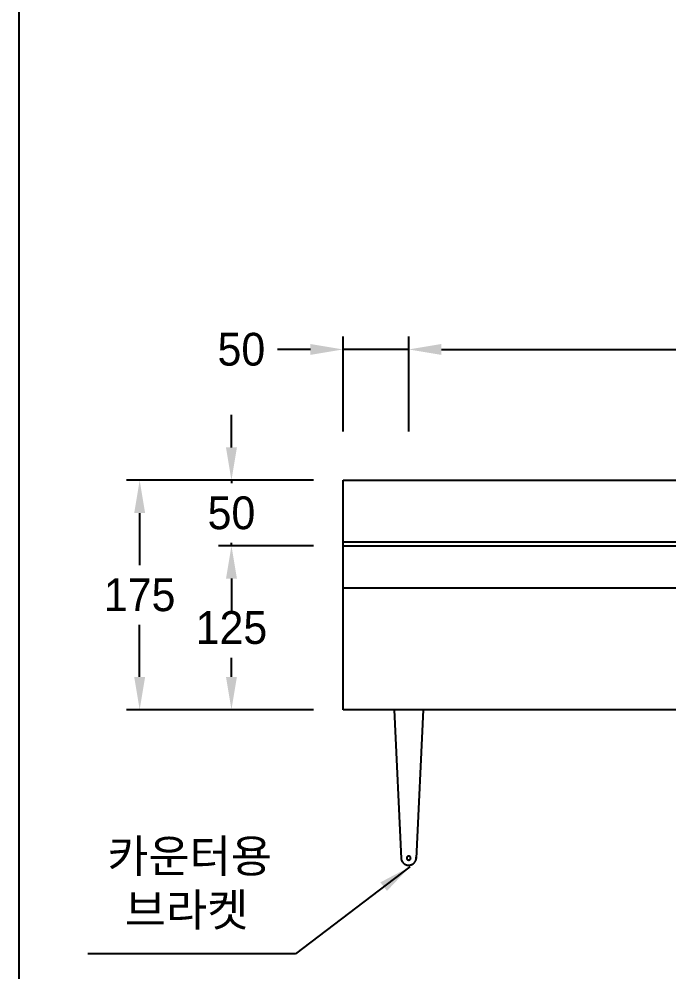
# Model space of a CAD drawing. Header units: millimetres. Extents: x 172273 to 179053, y 3729 to 6845.
# Drawn here: x 174583 to 175078, y 4390 to 5117 of the extents above; entities that cross this region are included whole.
import ezdxf

# ---------------------------------------------------------------- set-up
doc = ezdxf.new("R2010")
doc.units = ezdxf.units.MM
doc.header["$LTSCALE"] = 0.5
doc.header["$MEASUREMENT"] = 0
for name, color, linetype in [('TEXT', 7, 'Continuous'), ('내부선 및 부속', 4, 'Continuous'), ('도각라인', 7, 'Continuous'), ('외형선', 3, 'Continuous'), ('치수선', 7, 'Continuous')]:
    doc.layers.add(name, color=color, linetype=linetype)
doc.styles.add('____', font='')
doc.styles.add('타이틀', font='H2GTRM.TTF', dxfattribs={"height": 25})
doc.styles.get('____').set_extended_font_data('굴림')
doc.dimstyles.new('MSADIM', dxfattribs={"dimtxt": 35, "dimasz": 25, "dimexe": 10, "dimexo": 7.5, "dimgap": 0.09, "dimtad": 0, "dimtoh": 1, "dimdec": 0, "dimzin": 1, "dimdsep": 46, "dimtxsty": '____', "dimcen": 11.25, "dimadec": 0, "dimazin": 0, "dimtfac": 1, "dimtdec": 4, "dimtix": 1, "dimtmove": 0, "dimatfit": 3, "dimfxl": 1, "dimtolj": 1, "dimtzin": 1, "dimarcsym": 0})

# ---------------------------------------------------------------- blocks, each defined once
blk = doc.blocks.new('*D45')
at = {"layer": 'Defpoints', "color": 0, "linetype": 'Continuous', "transparency": 16777216}
for p in [(174879.71, 4864.79), (174829.71, 4794.79), (174879.71, 4794.79)]:
    blk.add_point(p, dxfattribs=at)
at = {"layer": '치수선', "color": 0, "linetype": 'Continuous', "lineweight": -2, "transparency": 16777216}
for p, q in [((174829.71, 4802.29), (174829.71, 4874.79)), ((174879.71, 4802.29), (174879.71, 4874.79)), ((174804.71, 4864.79), (174779.71, 4864.79)), ((174879.71, 4864.79), (174829.71, 4864.79)), ((174904.71, 4864.79), (174929.71, 4864.79))]:
    blk.add_line(p, q, dxfattribs=at)
at = {"layer": '치수선', "color": 0, "linetype": 'Continuous', "transparency": 16777216}
for points in [[(174804.71, 4868.95), (174804.71, 4860.62), (174829.71, 4864.79)], [(174904.71, 4868.95), (174904.71, 4860.62), (174879.71, 4864.79)]]:
    blk.add_solid(points, dxfattribs=at)
at = {"layer": '치수선', "color": 0, "linetype": 'Continuous', "transparency": 16777216, "insert": (174752.13, 4864.79), "char_height": 25, "attachment_point": 5, "style": '____'}
blk.add_mtext('\\A1;50', dxfattribs=at)
blk = doc.blocks.new('*D48')
at = {"layer": 'Defpoints', "color": 0, "linetype": 'Continuous', "transparency": 16777216}
for p in [(174744.55, 4765), (174814.55, 4765), (174814.55, 4715)]:
    blk.add_point(p, dxfattribs=at)
at = {"layer": '치수선', "color": 0, "linetype": 'Continuous', "lineweight": -2, "transparency": 16777216}
for p, q in [((174744.55, 4790), (174744.55, 4815)), ((174807.05, 4765), (174734.55, 4765)), ((174744.55, 4765), (174744.55, 4762.82)), ((174744.55, 4715), (174744.55, 4717.18)), ((174807.05, 4715), (174734.55, 4715)), ((174744.55, 4690), (174744.55, 4665))]:
    blk.add_line(p, q, dxfattribs=at)
at = {"layer": '치수선', "color": 0, "linetype": 'Continuous', "transparency": 16777216}
for points in [[(174740.38, 4790), (174748.72, 4790), (174744.55, 4765)], [(174740.38, 4690), (174748.72, 4690), (174744.55, 4715)]]:
    blk.add_solid(points, dxfattribs=at)
at = {"layer": '치수선', "color": 0, "linetype": 'Continuous', "transparency": 16777216, "insert": (174744.55, 4740), "char_height": 25, "attachment_point": 5, "style": '____'}
blk.add_mtext('\\A1;50', dxfattribs=at)
blk = doc.blocks.new('*D49')
at = {"layer": 'Defpoints', "color": 0, "linetype": 'Continuous', "transparency": 16777216}
for p in [(174814.55, 4715), (174744.55, 4590), (174814.55, 4590)]:
    blk.add_point(p, dxfattribs=at)
at = {"layer": '치수선', "color": 0, "linetype": 'Continuous', "lineweight": -2, "transparency": 16777216}
for p, q in [((174807.05, 4715), (174734.55, 4715)), ((174744.55, 4690), (174744.55, 4675.35)), ((174744.55, 4615), (174744.55, 4629.65)), ((174807.05, 4590), (174734.55, 4590))]:
    blk.add_line(p, q, dxfattribs=at)
at = {"layer": '치수선', "color": 0, "linetype": 'Continuous', "transparency": 16777216}
for points in [[(174740.38, 4690), (174748.72, 4690), (174744.55, 4715)], [(174740.38, 4615), (174748.72, 4615), (174744.55, 4590)]]:
    blk.add_solid(points, dxfattribs=at)
at = {"layer": '치수선', "color": 0, "linetype": 'Continuous', "transparency": 16777216, "insert": (174744.55, 4652.5), "char_height": 25, "attachment_point": 5, "style": '____'}
blk.add_mtext('\\A1;125', dxfattribs=at)
blk = doc.blocks.new('*D50')
at = {"layer": 'Defpoints', "color": 0, "linetype": 'Continuous', "transparency": 16777216}
for p in [(174674.55, 4765), (174814.55, 4765), (174814.55, 4590)]:
    blk.add_point(p, dxfattribs=at)
at = {"layer": '치수선', "color": 0, "linetype": 'Continuous', "lineweight": -2, "transparency": 16777216}
for p, q in [((174807.05, 4765), (174664.55, 4765)), ((174674.55, 4740), (174674.55, 4700.35)), ((174674.55, 4615), (174674.55, 4654.65)), ((174807.05, 4590), (174664.55, 4590))]:
    blk.add_line(p, q, dxfattribs=at)
at = {"layer": '치수선', "color": 0, "linetype": 'Continuous', "transparency": 16777216}
for points in [[(174670.38, 4740), (174678.72, 4740), (174674.55, 4765)], [(174670.38, 4615), (174678.72, 4615), (174674.55, 4590)]]:
    blk.add_solid(points, dxfattribs=at)
at = {"layer": '치수선', "color": 0, "linetype": 'Continuous', "transparency": 16777216, "insert": (174674.55, 4677.5), "char_height": 25, "attachment_point": 5, "style": '____'}
blk.add_mtext('\\A1;175', dxfattribs=at)
blk = doc.blocks.new('*D51')
at = {"layer": 'Defpoints', "color": 0, "linetype": 'Continuous', "transparency": 16777216}
for p in [(175614.86, 4864.79), (174879.71, 4794.79), (175614.86, 4794.79)]:
    blk.add_point(p, dxfattribs=at)
at = {"layer": '치수선', "color": 0, "linetype": 'Continuous', "lineweight": -2, "transparency": 16777216}
for p, q in [((174879.71, 4802.29), (174879.71, 4874.79)), ((175614.86, 4802.29), (175614.86, 4874.79)), ((174904.71, 4864.79), (175210.14, 4864.79)), ((175589.86, 4864.79), (175284.43, 4864.79))]:
    blk.add_line(p, q, dxfattribs=at)
at = {"layer": '치수선', "color": 0, "linetype": 'Continuous', "transparency": 16777216}
for points in [[(174904.71, 4868.95), (174904.71, 4860.62), (174879.71, 4864.79)], [(175589.86, 4868.95), (175589.86, 4860.62), (175614.86, 4864.79)]]:
    blk.add_solid(points, dxfattribs=at)
at = {"layer": '치수선', "color": 0, "linetype": 'Continuous', "transparency": 16777216, "insert": (175247.29, 4864.79), "char_height": 25, "attachment_point": 5, "style": '____'}
blk.add_mtext('\\A1;735', dxfattribs=at)

msp = doc.modelspace()

# ---------------------------------------------------------------- linework, layer by layer
at = {"layer": '내부선 및 부속', "linetype": 'Continuous'}
for points in [[(174868.73, 4590), (174873.94, 4476.43)], [(174890.69, 4590), (174885.48, 4476.42)], [(174873.89, 4477.49), (174873.89, 4477.35), (174873.89, 4477.21), (174873.89, 4477.06), (174873.89, 4476.92), (174873.9, 4476.77), (174873.92, 4476.62), (174873.93, 4476.48), (174873.96, 4476.33), (174873.98, 4476.19), (174874.01, 4476.04), (174874.04, 4475.9), (174874.08, 4475.75), (174874.12, 4475.61), (174874.16, 4475.47), (174874.21, 4475.32), (174874.26, 4475.18), (174874.31, 4475.04), (174874.37, 4474.91), (174874.43, 4474.77), (174874.49, 4474.64), (174874.56, 4474.5), (174874.63, 4474.37), (174874.71, 4474.25), (174874.78, 4474.12), (174874.86, 4474), (174874.95, 4473.87), (174875.03, 4473.76), (174875.12, 4473.64), (174875.21, 4473.53), (174875.31, 4473.42), (174875.4, 4473.31), (174875.5, 4473.2), (174875.6, 4473.1), (174875.7, 4473), (174875.81, 4472.9), (174875.92, 4472.81), (174876.03, 4472.71), (174876.15, 4472.62), (174876.26, 4472.53), (174876.38, 4472.45), (174876.51, 4472.36), (174876.63, 4472.28), (174876.76, 4472.21), (174876.89, 4472.13), (174877.02, 4472.06), (174877.15, 4472), (174877.29, 4471.93), (174877.42, 4471.87), (174877.56, 4471.81), (174877.7, 4471.76), (174877.84, 4471.71), (174877.98, 4471.67), (174878.12, 4471.62), (174878.27, 4471.58), (174878.41, 4471.55), (174878.56, 4471.52), (174878.7, 4471.49), (174878.85, 4471.47), (174878.99, 4471.45), (174879.14, 4471.43), (174879.28, 4471.42), (174879.42, 4471.41), (174879.57, 4471.4), (174879.71, 4471.4), (174879.86, 4471.4), (174880, 4471.41), (174880.14, 4471.42), (174880.29, 4471.43), (174880.43, 4471.45), (174880.58, 4471.47), (174880.72, 4471.49), (174880.87, 4471.52), (174881.01, 4471.55), (174881.16, 4471.59), (174881.3, 4471.62), (174881.44, 4471.67), (174881.59, 4471.71), (174881.73, 4471.76), (174881.87, 4471.82), (174882, 4471.87), (174882.14, 4471.93), (174882.27, 4472), (174882.41, 4472.07), (174882.54, 4472.14), (174882.67, 4472.21), (174882.79, 4472.29), (174882.92, 4472.37), (174883.04, 4472.45), (174883.16, 4472.54), (174883.28, 4472.62), (174883.39, 4472.72), (174883.5, 4472.81), (174883.61, 4472.91), (174883.72, 4473), (174883.82, 4473.1), (174883.92, 4473.21), (174884.02, 4473.31), (174884.12, 4473.42), (174884.21, 4473.53), (174884.3, 4473.64), (174884.39, 4473.76), (174884.48, 4473.88), (174884.56, 4474), (174884.64, 4474.12), (174884.72, 4474.25), (174884.79, 4474.38), (174884.86, 4474.51), (174884.93, 4474.64), (174884.99, 4474.78), (174885.05, 4474.91), (174885.11, 4475.05), (174885.16, 4475.19), (174885.22, 4475.33), (174885.26, 4475.47), (174885.31, 4475.61), (174885.34, 4475.76), (174885.38, 4475.9), (174885.41, 4476.05), (174885.44, 4476.19), (174885.46, 4476.34), (174885.49, 4476.48), (174885.5, 4476.63), (174885.52, 4476.78), (174885.52, 4476.92), (174885.53, 4477.07), (174885.53, 4477.21), (174885.53, 4477.36), (174885.53, 4477.5)], [(174881.21, 4476.84), (174881.21, 4476.87), (174881.2, 4476.91), (174881.2, 4476.94), (174881.2, 4476.97), (174881.2, 4477.01), (174881.19, 4477.04), (174881.19, 4477.08), (174881.18, 4477.11), (174881.17, 4477.15), (174881.17, 4477.18), (174881.16, 4477.22), (174881.15, 4477.25), (174881.14, 4477.29), (174881.13, 4477.32), (174881.11, 4477.36), (174881.1, 4477.39), (174881.09, 4477.43), (174881.07, 4477.46), (174881.06, 4477.49), (174881.04, 4477.53), (174881.02, 4477.56), (174881, 4477.59), (174880.98, 4477.63), (174880.96, 4477.66), (174880.94, 4477.69), (174880.92, 4477.72), (174880.9, 4477.75), (174880.87, 4477.78), (174880.85, 4477.81), (174880.82, 4477.84), (174880.79, 4477.87), (174880.77, 4477.9), (174880.74, 4477.93), (174880.71, 4477.95), (174880.68, 4477.98), (174880.65, 4478), (174880.62, 4478.03), (174880.59, 4478.05), (174880.56, 4478.07), (174880.53, 4478.09), (174880.5, 4478.11), (174880.46, 4478.13), (174880.43, 4478.15), (174880.4, 4478.17), (174880.36, 4478.19), (174880.33, 4478.2), (174880.29, 4478.22), (174880.26, 4478.23), (174880.23, 4478.25), (174880.19, 4478.26), (174880.16, 4478.27), (174880.12, 4478.28), (174880.09, 4478.29), (174880.05, 4478.3), (174880.02, 4478.31), (174879.98, 4478.31), (174879.95, 4478.32), (174879.91, 4478.32), (174879.88, 4478.33), (174879.84, 4478.33), (174879.81, 4478.33), (174879.78, 4478.34), (174879.74, 4478.34), (174879.71, 4478.34), (174879.68, 4478.34), (174879.64, 4478.34), (174879.61, 4478.33), (174879.57, 4478.33), (174879.54, 4478.33), (174879.51, 4478.32), (174879.47, 4478.32), (174879.44, 4478.31), (174879.4, 4478.31), (174879.37, 4478.3), (174879.33, 4478.29), (174879.3, 4478.28), (174879.26, 4478.27), (174879.23, 4478.26), (174879.19, 4478.25), (174879.16, 4478.23), (174879.12, 4478.22), (174879.09, 4478.2), (174879.06, 4478.19), (174879.02, 4478.17), (174878.99, 4478.15), (174878.95, 4478.13), (174878.92, 4478.11), (174878.89, 4478.09), (174878.86, 4478.07), (174878.83, 4478.05), (174878.8, 4478.03), (174878.77, 4478), (174878.74, 4477.98), (174878.71, 4477.95), (174878.68, 4477.93), (174878.65, 4477.9), (174878.62, 4477.87), (174878.6, 4477.84), (174878.57, 4477.81), (174878.55, 4477.78), (174878.52, 4477.75), (174878.5, 4477.72), (174878.48, 4477.69), (174878.46, 4477.66), (174878.44, 4477.63), (174878.42, 4477.59), (174878.4, 4477.56), (174878.38, 4477.53), (174878.36, 4477.49), (174878.35, 4477.46), (174878.33, 4477.43), (174878.32, 4477.39), (174878.3, 4477.36), (174878.29, 4477.32), (174878.28, 4477.29), (174878.27, 4477.25), (174878.26, 4477.22), (174878.25, 4477.18), (174878.24, 4477.15), (174878.24, 4477.11), (174878.23, 4477.08), (174878.23, 4477.04), (174878.22, 4477.01), (174878.22, 4476.97), (174878.22, 4476.94), (174878.21, 4476.91), (174878.21, 4476.87), (174878.21, 4476.84), (174878.21, 4476.81), (174878.21, 4476.77), (174878.22, 4476.74), (174878.22, 4476.71), (174878.22, 4476.67), (174878.23, 4476.64), (174878.23, 4476.6), (174878.24, 4476.57), (174878.24, 4476.53), (174878.25, 4476.5), (174878.26, 4476.46), (174878.27, 4476.43), (174878.28, 4476.39), (174878.29, 4476.36), (174878.3, 4476.32), (174878.32, 4476.29), (174878.33, 4476.25), (174878.35, 4476.22), (174878.36, 4476.19), (174878.38, 4476.15), (174878.4, 4476.12), (174878.42, 4476.09), (174878.44, 4476.05), (174878.46, 4476.02), (174878.48, 4475.99), (174878.5, 4475.96), (174878.52, 4475.93), (174878.55, 4475.9), (174878.57, 4475.87), (174878.6, 4475.84), (174878.62, 4475.81), (174878.65, 4475.78), (174878.68, 4475.75), (174878.71, 4475.73), (174878.74, 4475.7), (174878.77, 4475.68), (174878.8, 4475.65), (174878.83, 4475.63), (174878.86, 4475.61), (174878.89, 4475.59), (174878.92, 4475.57), (174878.95, 4475.55), (174878.99, 4475.53), (174879.02, 4475.51), (174879.06, 4475.49), (174879.09, 4475.48), (174879.12, 4475.46), (174879.16, 4475.45), (174879.19, 4475.43), (174879.23, 4475.42), (174879.26, 4475.41), (174879.3, 4475.4), (174879.33, 4475.39), (174879.37, 4475.38), (174879.4, 4475.37), (174879.44, 4475.37), (174879.47, 4475.36), (174879.51, 4475.36), (174879.54, 4475.35), (174879.57, 4475.35), (174879.61, 4475.35), (174879.64, 4475.34), (174879.68, 4475.34), (174879.71, 4475.34), (174879.74, 4475.34), (174879.78, 4475.34), (174879.81, 4475.35), (174879.84, 4475.35), (174879.88, 4475.35), (174879.91, 4475.36), (174879.95, 4475.36), (174879.98, 4475.37), (174880.02, 4475.37), (174880.05, 4475.38), (174880.09, 4475.39), (174880.12, 4475.4), (174880.16, 4475.41), (174880.19, 4475.42), (174880.23, 4475.43), (174880.26, 4475.45), (174880.29, 4475.46), (174880.33, 4475.48), (174880.36, 4475.49), (174880.4, 4475.51), (174880.43, 4475.53), (174880.46, 4475.55), (174880.5, 4475.57), (174880.53, 4475.59), (174880.56, 4475.61), (174880.59, 4475.63), (174880.62, 4475.65), (174880.65, 4475.68), (174880.68, 4475.7), (174880.71, 4475.73), (174880.74, 4475.75), (174880.77, 4475.78), (174880.79, 4475.81), (174880.82, 4475.84), (174880.85, 4475.87), (174880.87, 4475.9), (174880.9, 4475.93), (174880.92, 4475.96), (174880.94, 4475.99), (174880.96, 4476.02), (174880.98, 4476.05), (174881, 4476.09), (174881.02, 4476.12), (174881.04, 4476.15), (174881.06, 4476.19), (174881.07, 4476.22), (174881.09, 4476.25), (174881.1, 4476.29), (174881.11, 4476.32), (174881.13, 4476.36), (174881.14, 4476.39), (174881.15, 4476.43), (174881.16, 4476.46), (174881.17, 4476.5), (174881.17, 4476.53), (174881.18, 4476.57), (174881.19, 4476.6), (174881.19, 4476.64), (174881.2, 4476.67), (174881.2, 4476.71), (174881.2, 4476.74), (174881.2, 4476.77), (174881.21, 4476.81), (174881.21, 4476.84)]]:
    msp.add_lwpolyline(points, dxfattribs=at)
at = {"layer": '도각라인', "color": 7}
msp.add_line((174582.59, 3809.3), (174582.59, 6845.3), dxfattribs=at)
at = {"layer": '외형선', "linetype": 'Continuous'}
for points in [[(174829.71, 4590), (174829.71, 4765)], [(174829.71, 4765), (175215.95, 4765)], [(174829.71, 4718), (175679.57, 4718)], [(174829.71, 4715), (175679.57, 4715)], [(174829.71, 4683), (175679.57, 4683)], [(175679.57, 4590), (174829.71, 4590)]]:
    msp.add_lwpolyline(points, dxfattribs=at)

# ---------------------------------------------------------------- texts
at = {"layer": 'TEXT', "char_height": 25, "width": 248.9925, "attachment_point": 1, "line_spacing_factor": 0.963855, "style": '타이틀'}
for s, insert in [('\\A1;카운터용', (174649.94, 4490.9)), ('\\A1;브라켓', (174663.3, 4449.8))]:
    msp.add_mtext(s, dxfattribs=dict(at, insert=insert))

# ---------------------------------------------------------------- dimensions: what is measured, and where the dimension line sits
at = {"layer": '치수선', "linetype": 'Continuous'}
dim = msp.add_linear_dim(base=(174879.71, 4864.79), p1=(174829.71, 4794.79), p2=(174879.71, 4794.79), dimstyle='MSADIM', override={"dimtxt": 25, "dimgap": 10, "dimtih": 1}, dxfattribs=at)
dim.commit()
dim.dimension.update_dxf_attribs({"geometry": '*D45', "text_midpoint": (174752.13, 4864.79), "dimtype": 160})
dim = msp.add_linear_dim(base=(175614.86, 4864.79), p1=(174879.71, 4794.79), p2=(175614.86, 4794.79), dimstyle='MSADIM', override={"dimtxt": 25, "dimgap": 10, "dimtih": 1}, dxfattribs=at)
dim.commit()
dim.dimension.update_dxf_attribs({"geometry": '*D51', "text_midpoint": (175247.29, 4864.79)})
for base, p1, p2, picture, middle in [((174744.55, 4765), (174814.55, 4715), (174814.55, 4765), '*D48', (174744.55, 4740)), ((174674.55, 4765), (174814.55, 4590), (174814.55, 4765), '*D50', (174674.55, 4677.5)), ((174744.55, 4590), (174814.55, 4715), (174814.55, 4590), '*D49', (174744.55, 4652.5))]:
    dim = msp.add_linear_dim(base=base, p1=p1, p2=p2, angle=90, dimstyle='MSADIM', override={"dimtxt": 25, "dimgap": 10, "dimtih": 1}, dxfattribs=at)
    dim.commit()
    dim.dimension.update_dxf_attribs({"geometry": picture, "text_midpoint": middle})

# ---------------------------------------------------------------- leaders
at = {"layer": '치수선'}
msp.add_leader([(174880.56, 4470.17), (174793.31, 4403.9), (174635.01, 4403.86)], dimstyle='MSADIM', dxfattribs=at)

doc.saveas('drawing.dxf')
